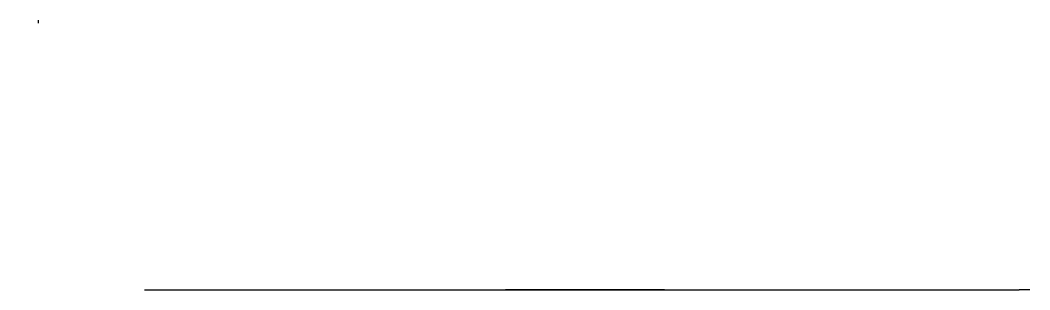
# Model space of a CAD drawing. Header units: inches. Extents: x -7.67 to -0.64, y 0 to 1.88.
import ezdxf

# ---------------------------------------------------------------- set-up
doc = ezdxf.new("R2010")
doc.units = ezdxf.units.IN
doc.header["$MEASUREMENT"] = 0
doc.layers.add('BORDER', color=7, linetype='Continuous', lineweight=30)
doc.layers.add('FABRIC-ROLL', color=7, linetype='Continuous', lineweight=30)

# ---------------------------------------------------------------- blocks, each defined once
blk = doc.blocks.new('FABRIC-ROLL-085591')
at = {"layer": 'FABRIC-ROLL', "extrusion": (2.22045e-16, 0, -1)}
for p, q in [((1.556, 1.6882, 0.125), (-1.6882, 1.6882, 0.125)), ((-1.444, 1.7082, 0.125), (1.556, 1.7082, 0.125)), ((1.556, 1.7082, 0.125), (1.556, 1.6882, 0.125))]:
    blk.add_line(p, q, dxfattribs=at)
at = {"layer": 'FABRIC-ROLL'}
for p, q in [((1.556, 1.6882, 19.125), (-1.6882, 1.6882, 19.125)), ((-1.444, 1.7082, 19.125), (1.556, 1.7082, 19.125)), ((1.556, 1.7082, 19.125), (1.556, 1.6882, 19.125))]:
    blk.add_line(p, q, dxfattribs=at)
blk = doc.blocks.new('SYSTEM-085591')
at = {"layer": 'FABRIC-ROLL'}
blk.add_blockref('FABRIC-ROLL-085591', (0, 0), dxfattribs=at)
blk = doc.blocks.new('085591')
at = {"layer": 'BORDER', "linetype": 'Continuous', "extrusion": (0, 1, -2.22045e-16)}
for p, q in [((-6.9381, 0.7017), (-6.9381, 3.6285)), ((-6.9381, 3.6285), (-4.1698, 3.6285)), ((-3.7361, 3.6285), (-0.9245, 3.6285)), ((-0.9245, 0.7017), (-0.9245, 3.6285)), ((-7.0131, 0.7017), (-7.0131, 0.663)), ((-7.0131, 0.7017), (-6.9381, 0.7017)), ((-7.0131, 0.6616), (-7.0131, 0.663)), ((-7.0131, 0.6616), (-7.0131, 0.5779)), ((-6.9381, 0.7017), (-6.9381, 0.663)), ((-6.9381, 0.6616), (-6.9381, 0.663)), ((-6.9381, 0.6616), (-6.9381, 0.5779)), ((-0.8495, 0.7017), (-0.9245, 0.7017)), ((-0.9245, 0.7017), (-0.9245, 0.663)), ((-0.9245, 0.6616), (-0.9245, 0.663)), ((-0.9245, 0.6616), (-0.9245, 0.5779)), ((-0.8495, 0.7017), (-0.8495, 0.663)), ((-0.8495, 0.6616), (-0.8495, 0.663)), ((-0.8495, 0.6616), (-0.8495, 0.5779)), ((-7.0131, 0.5779), (-7.0131, -0.5596)), ((-6.9381, 0.5779), (-6.9381, 0.4136)), ((-0.9245, 0.5779), (-0.9245, 0.4136)), ((-0.8495, 0.5779), (-0.8495, 0.0092)), ((-6.9381, 0.5), (-6.9381, -0.5)), ((-0.9245, 0.5), (-0.9245, -0.5)), ((-0.8495, 0.0092), (-0.8495, -0.5596)), ((-6.9381, -0.3953), (-6.9381, -0.6447)), ((-0.9245, -0.3953), (-0.9245, -0.5596)), ((-7.0131, -0.5596), (-7.0131, -0.6433)), ((-0.9245, -0.5596), (-0.9245, -0.6433)), ((-0.8495, -0.5596), (-0.8495, -0.6433)), ((-7.0131, -0.6447), (-7.0131, -0.6433)), ((-7.0131, -0.6447), (-7.0131, -0.6834)), ((-7.0131, -0.6834), (-6.9381, -0.6834)), ((-6.9381, -0.6447), (-6.9381, -0.6834)), ((-6.9381, -0.6641), (-4.1566, -0.6641)), ((-3.7361, -0.6641), (-0.9245, -0.6641)), ((-0.9245, -0.6447), (-0.9245, -0.6433)), ((-0.9245, -0.6447), (-0.9245, -0.6834)), ((-0.8495, -0.6834), (-0.9245, -0.6834)), ((-0.8495, -0.6447), (-0.8495, -0.6433)), ((-0.8495, -0.6447), (-0.8495, -0.6834))]:
    blk.add_line(p, q, dxfattribs=at)
at = {"layer": 'BORDER', "linetype": 'Continuous', "extrusion": (2.02129e-15, 1, -3.20434e-29)}
for p, q in [((-6.9381, 3.3843), (-4.1682, 3.3843)), ((-3.7361, 3.3843), (-0.9245, 3.3843)), ((-6.9381, 0.6819), (-4.1566, 0.6819)), ((-3.7361, 0.6819), (-0.9245, 0.6819))]:
    blk.add_line(p, q, dxfattribs=at)
at = {"layer": 'BORDER', "linetype": 'Continuous'}
for points in [[(-4.1698, 3.6285), (-4.1566, 1.6394), (-3.8131, 1.5144), (-4.5, 1.2644), (-4.1566, 1.1394), (-4.1566, -0.9098)], [(-3.7361, 3.6285), (-3.7361, 1.6234), (-3.3927, 1.4984), (-4.0796, 1.2484), (-3.7361, 1.1234), (-3.7361, -0.9098)]]:
    blk.add_lwpolyline(points, dxfattribs=at)

msp = doc.modelspace()

# ---------------------------------------------------------------- block references
at = {"layer": 'FABRIC-ROLL', "extrusion": (1, -9.86076e-32, 4.93038e-32), "rotation": 270}
msp.add_blockref('SYSTEM-085591', (0.1698, 1.9403, -7.6659), dxfattribs=at)
at = {"layer": 'FABRIC-ROLL', "extrusion": (0, -1, 0)}
msp.add_blockref('085591', (0.2127, -6.7172), dxfattribs=at)

doc.saveas('drawing.dxf')
